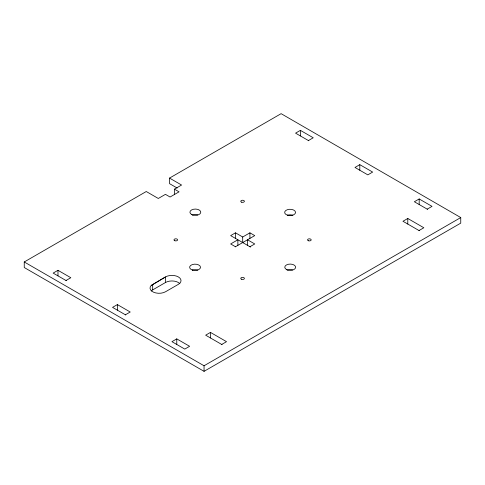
<?xml version="1.0" encoding="UTF-8"?>
<svg xmlns="http://www.w3.org/2000/svg" width="485" height="485" viewBox="0 0 485 485"><rect width="100%" height="100%" fill="white"/><g stroke="black" fill="none" stroke-linecap="round" stroke-linejoin="round"><path stroke-width="0.73" d="M151.235 285.429L165.524 276.929A9.082 5.244 0 0 1 178.365 276.929A9.082 5.244 0 0 1 178.365 284.343L165.524 291.758A9.082 5.244 0 0 1 153.575 292.212A9.082 5.244 0 0 1 151.235 285.429L165.524 276.929L165.524 282.488L152.678 289.903A9.082 5.244 0 0 0 151.235 290.988M177.14 188.035L169.538 183.645L169.538 178.086L281.112 113.666L460.75 217.565L460.75 223.13L204.052 371.334L24.25 267.526L24.25 261.967L146.258 191.52L158.298 198.474L165.44 194.352L170.065 197.019L179.056 191.83L174.43 189.162L174.43 194.721M174.43 189.162L181.578 185.034L169.538 178.086M65.99 280.512L70.816 277.723L57.976 270.309L53.144 273.097L66.324 280.682M308.411 140.565L313.237 137.776L300.397 130.362L295.565 133.151L308.745 140.747M235.243 246.865L254.74 235.619L249.914 232.83L242.694 236.995L235.48 232.83L230.654 235.619L250.533 247.083M125.391 314.795L130.216 312.007L117.376 304.592L112.544 307.381L125.724 314.971M359.803 164.664L354.978 167.452L367.818 174.867L372.65 172.078L359.803 164.664L359.803 170.223M249.914 246.744L254.746 243.955L247.526 239.784L247.526 245.349M176.77 338.888L171.945 341.67L184.785 349.091L189.617 346.302L176.77 338.888L176.77 344.447M427.194 209.162L432.026 206.374L419.185 198.959L414.354 201.742L427.534 209.338M221.712 344.453L226.525 341.67L210.472 332.407L205.658 335.183L222.033 344.641M419.022 230.539L423.835 227.756L407.782 218.486L402.962 221.269L419.343 230.727M24.25 261.967L204.052 365.769L460.75 217.565M235.48 246.738L230.648 243.955L237.868 239.784L237.868 245.349M419.185 198.959L419.185 204.518M407.782 218.486L407.782 224.052M300.397 130.362L300.397 135.927M249.914 232.83L249.914 238.39M242.694 236.995L242.694 242.561M235.48 232.83L235.48 238.396M210.472 332.407L210.472 337.966M204.052 365.769L204.052 371.334M152.678 284.343L152.678 289.903M117.376 304.592L117.376 310.151M57.976 270.309L57.976 275.862M192.339 270.127A5.45 3.146 0 0 1 197.789 270.127M287.15 270.181A5.45 3.146 0 0 1 292.582 269.951M287.375 215.255A5.45 3.146 0 0 1 292.825 215.255M192.284 215.164A5.45 3.146 0 0 1 197.716 214.934M165.524 282.488A9.082 5.244 0 0 1 179.808 283.573M241.675 202.203A1.819 1.049 0 0 0 244.398 201.299A1.819 1.049 0 0 0 241.675 200.39A1.819 1.049 0 0 0 241.675 202.203M174.818 240.736A1.819 1.049 0 0 0 177.613 239.905A1.819 1.049 0 0 0 174.964 238.923A1.819 1.049 0 0 0 174.818 240.736M241.3 279.154A1.819 1.049 0 0 0 244.337 278.681A1.819 1.049 0 0 0 242.112 277.396A1.819 1.049 0 0 0 241.3 279.154M308.46 240.778A1.819 1.049 0 0 0 311.182 239.869A1.819 1.049 0 0 0 308.46 238.959A1.819 1.049 0 0 0 308.46 240.778M287.375 215.146A5.45 3.146 0 0 0 295.547 212.418A5.45 3.146 0 0 0 287.375 209.696A5.45 3.146 0 0 0 287.375 215.146M192.339 270.012A5.45 3.146 0 0 0 200.511 267.29A5.45 3.146 0 0 0 192.339 264.567A5.45 3.146 0 0 0 192.339 270.012M286.659 269.605A5.45 3.146 0 0 0 295.571 267.805A5.45 3.146 0 0 0 288.417 264.252A5.45 3.146 0 0 0 286.659 269.605M191.799 214.588A5.45 3.146 0 0 0 200.705 212.788A5.45 3.146 0 0 0 193.557 209.235A5.45 3.146 0 0 0 191.799 214.588"/></g></svg>
